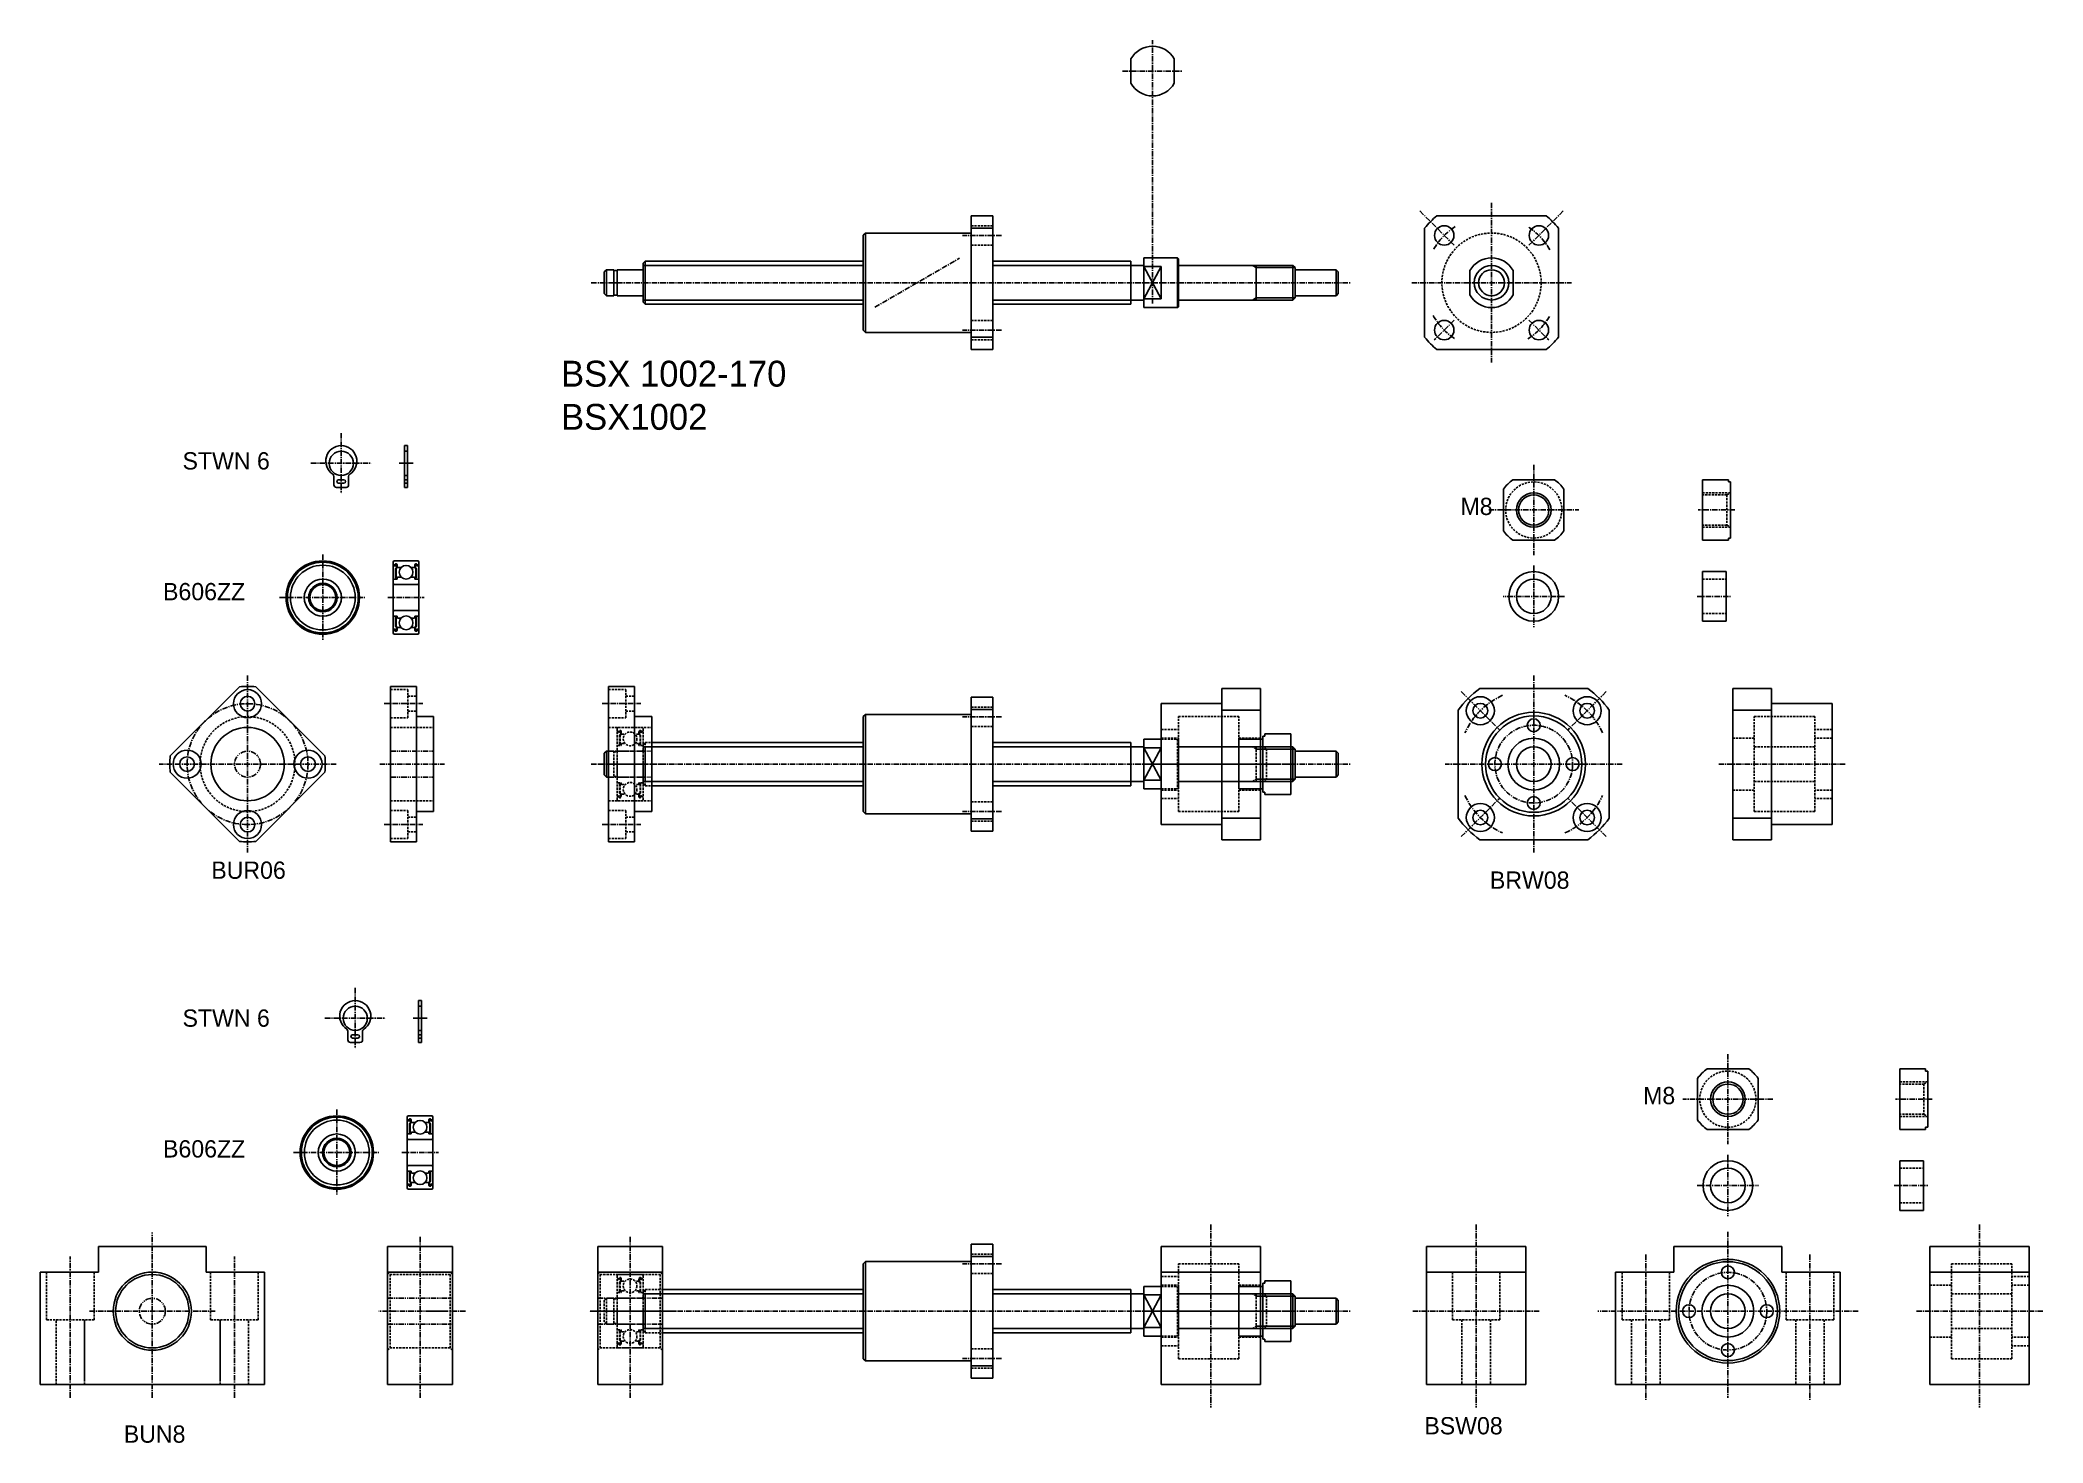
# Model space of a CAD drawing. Extents: x -111 to 353, y -223 to 102.
import ezdxf

# ---------------------------------------------------------------- set-up
doc = ezdxf.new("R2010")
doc.units = 0
for name, pattern in [('CENTER', [2, 1.25, -0.25, 0.25, -0.25]), ('DASHED', [0.75, 0.5, -0.25]), ('PHANTOM', [2.5, 1.25, -0.25, 0.25, -0.25, 0.25, -0.25])]:
    doc.linetypes.add(name, pattern=pattern)
doc.layers.get('0').update_dxf_attribs({"linetype": 'CONTINUOUS'})
doc.layers.get('DEFPOINTS').update_dxf_attribs({"linetype": 'CONTINUOUS'})
doc.layers.add('CENTER', color=1, linetype='CENTER')

# ---------------------------------------------------------------- blocks, each defined once
blk = doc.blocks.new('BUN8-V')
at = {"color": 7, "linetype": 'CONTINUOUS'}
for p, q in [((0, -17), (0, 15)), ((15, 15), (0, 15)), ((15, -17), (15, 15)), ((15, 9), (0, 9)), ((15, -17), (0, -17))]:
    blk.add_line(p, q, dxfattribs=at)
at = {"color": 3, "linetype": 'DASHED'}
for p, q in [((0, 9.05), (0.55, 8.5)), ((0.55, 8.5), (0.55, 0)), ((0.55, 8.5), (14.45, 8.5)), ((15, 9.05), (14.45, 8.5)), ((14.45, 8.5), (14.45, -0.05)), ((0.55, -8.5), (0.55, 0)), ((14.45, -8.55), (14.45, -0.05)), ((0, -9.05), (0.55, -8.5)), ((14.45, -8.5), (0.55, -8.5)), ((15, -9.1), (14.45, -8.55))]:
    blk.add_line(p, q, dxfattribs=at)
at = {"color": 3, "linetype": 'PHANTOM'}
for p, q in [((0, 3), (15, 3)), ((0, -3), (15, -3))]:
    blk.add_line(p, q, dxfattribs=at)
at = {"layer": 'CENTER', "color": 1, "linetype": 'CENTER'}
for p, q in [((7.5, 17.18), (7.5, -20.04)), ((18.04, 0), (-2, 0)), ((10, 0), (14, 0))]:
    blk.add_line(p, q, dxfattribs=at)
blk = doc.blocks.new('BUN8-H')
at = {"color": 7, "linetype": 'CONTINUOUS'}
for p, q in [((12.5, 0), (-12.5, 0)), ((-12.5, -6), (-12.5, 0)), ((12.5, -6), (12.5, 0)), ((-26, -32), (-26, -6)), ((-26, -32), (-26, -6)), ((-12.5, -6), (-26, -6)), ((26, -6), (12.5, -6)), ((26, -32), (26, -6)), ((26, -32), (-26, -32))]:
    blk.add_line(p, q, dxfattribs=at)
at = {"color": 3, "linetype": 'DASHED'}
for p, q in [((-24.5, -17), (-24.5, -6)), ((-13.5, -17), (-13.5, -6)), ((13.5, -17), (13.5, -6)), ((24.5, -17), (24.5, -6)), ((-13.5, -17), (-24.5, -17)), ((-22.3, -32), (-22.3, -17)), ((-15.7, -32), (-15.7, -17)), ((-15.7, -31.01), (-15.7, -17)), ((-15.7, -31.01), (-15.7, -17)), ((9.05, -15.2), (9, -15.2)), ((24.5, -17), (13.5, -17)), ((15.7, -32), (15.7, -17)), ((15.7, -31.01), (15.7, -17)), ((15.7, -31.01), (15.7, -17)), ((22.3, -32), (22.3, -17))]:
    blk.add_line(p, q, dxfattribs=at)
at = {"color": 7, "linetype": 'CONTINUOUS'}
for radius in [9.05, 8.5]:
    blk.add_circle((0, -15), radius, dxfattribs=at)
at = {"color": 3, "linetype": 'PHANTOM'}
blk.add_circle((0, -15), 3, dxfattribs=at)
at = {"layer": 'CENTER', "color": 1, "linetype": 'CENTER'}
for p, q in [((0, -35.04), (0, 3.24)), ((-19, -35.04), (-19, -2.33)), ((19, -35.04), (19, -2.33)), ((-14.55, -15), (14.55, -15))]:
    blk.add_line(p, q, dxfattribs=at)
blk = doc.blocks.new('BUR06-V')
at = {"color": 7, "linetype": 'CONTINUOUS'}
for p, q in [((0, -18), (0, 18)), ((0, 18), (6, 18)), ((6, 18), (6, -18)), ((10, 11), (6, 11)), ((10, -11), (10, 11)), ((10, -11), (6, -11)), ((0, -18), (6, -18))]:
    blk.add_line(p, q, dxfattribs=at)
at = {"color": 3, "linetype": 'DASHED'}
for p, q in [((0, 17.25), (4, 17.25)), ((4, 17.25), (4, 10.75)), ((4, 15.7), (6, 15.7)), ((0, 10.75), (4, 10.75)), ((4, 12.3), (6, 12.3)), ((0, 8.5), (10, 8.5)), ((0, -8.5), (10, -8.5)), ((0, -10.75), (4, -10.75)), ((4, -17.25), (4, -10.75)), ((4, -12.3), (6, -12.3)), ((0, -17.25), (4, -17.25)), ((4, -15.7), (6, -15.7))]:
    blk.add_line(p, q, dxfattribs=at)
at = {"color": 3, "linetype": 'PHANTOM'}
for p, q in [((0, 3), (10, 3)), ((0, -3), (10, -3))]:
    blk.add_line(p, q, dxfattribs=at)
at = {"layer": 'CENTER', "color": 1, "linetype": 'CENTER'}
for p, q in [((-1.5, 14), (7.5, 14)), ((-2.5, 0), (12.5, 0)), ((-1.5, -14), (7.5, -14))]:
    blk.add_line(p, q, dxfattribs=at)
blk = doc.blocks.new('BUR06-H')
at = {"color": 7, "linetype": 'CONTINUOUS'}
for p, q in [((-1.9, 17.9), (-17.9, 1.9)), ((1.9, 17.9), (17.9, 1.9)), ((-1.9, -17.9), (-17.9, -1.9)), ((17.9, -1.9), (1.9, -17.9))]:
    blk.add_line(p, q, dxfattribs=at)
for centre, radius in [((0, 14), 3.25), ((0, 14), 1.7), ((0, 0), 8.5), ((-14, 0), 3.25), ((-14, 0), 1.7), ((14, 0), 3.25), ((14, 0), 1.7), ((0, -14), 3.25), ((0, -14), 1.7)]:
    blk.add_circle(centre, radius, dxfattribs=at)
at = {"color": 3, "linetype": 'DASHED'}
blk.add_circle((0, 0), 11, dxfattribs=at)
at = {"color": 3, "linetype": 'PHANTOM'}
blk.add_circle((0, 0), 3, dxfattribs=at)
at = {"color": 7, "linetype": 'CONTINUOUS'}
for start, end in [(83.9424, 96.0576), (173.9424, 186.0576), (353.9424, 6.0576), (263.9424, 276.0576)]:
    blk.add_arc((0, 0), 18, start, end, dxfattribs=at)
at = {"layer": 'CENTER', "color": 1, "linetype": 'CENTER'}
for p, q in [((0, 20.5), (0, -20.5)), ((20.5, 0), (-20.5, 0))]:
    blk.add_line(p, q, dxfattribs=at)
blk.add_circle((0, 0), 14, dxfattribs=at)
blk = doc.blocks.new('BSW08-H')
at = {"color": 7, "linetype": 'CONTINUOUS'}
for p, q in [((12.5, 0), (-12.5, 0)), ((12.5, 0), (12.5, -6)), ((-12.5, 0), (-12.5, -6)), ((-12.5, -6), (-26, -6)), ((-26, -6), (-26, -32)), ((26, -6), (12.5, -6)), ((26, -32), (26, -6)), ((-26, -32), (26, -32))]:
    blk.add_line(p, q, dxfattribs=at)
at = {"color": 3, "linetype": 'DASHED'}
for p, q in [((-24.5, -6), (-24.5, -17)), ((-13.5, -6), (-13.5, -17)), ((13.5, -6), (13.5, -17)), ((24.5, -6), (24.5, -17)), ((-13.5, -17), (-24.5, -17)), ((-22.3, -17), (-22.3, -32)), ((-15.7, -17), (-15.7, -32)), ((24.5, -17), (13.5, -17)), ((15.7, -17), (15.7, -32)), ((22.3, -17), (22.3, -32))]:
    blk.add_line(p, q, dxfattribs=at)
blk.add_circle((0, -15), 12)
at = {"color": 3}
blk.add_circle((0, -15), 11.45, dxfattribs=at)
at = {"color": 7, "linetype": 'CONTINUOUS'}
for centre, radius in [((0, -6), 1.5), ((0, -15), 6), ((-9, -15), 1.5), ((0, -15), 4), ((9, -15), 1.5), ((0, -24), 1.5)]:
    blk.add_circle(centre, radius, dxfattribs=at)
at = {"layer": 'CENTER', "color": 1, "linetype": 'CENTER'}
for p, q in [((0, 3.37), (0, -35.09)), ((-19, -1.86), (-19, -35.51)), ((19, -1.86), (19, -35.51)), ((30.15, -15), (-30.15, -15))]:
    blk.add_line(p, q, dxfattribs=at)
at = {"layer": 'CENTER'}
blk.add_circle((0, -15), 9, dxfattribs=at)
blk = doc.blocks.new('BRW8-V2')
at = {"color": 7, "linetype": 'CONTINUOUS'}
for p, q in [((11.5, 0), (-11.5, 0)), ((-11.5, -32), (-11.5, 0)), ((11.5, -32), (11.5, 0)), ((11.5, -6), (-11.5, -6)), ((11.5, -32), (-11.5, -32))]:
    blk.add_line(p, q, dxfattribs=at)
at = {"color": 3, "linetype": 'DASHED'}
for p, q in [((-5.5, -6), (-5.5, -17)), ((5.5, -6), (5.5, -17)), ((-5.5, -17), (5.5, -17)), ((-3.3, -17), (-3.3, -32)), ((3.3, -17), (3.3, -32))]:
    blk.add_line(p, q, dxfattribs=at)
at = {"layer": 'CENTER', "color": 1, "linetype": 'CENTER'}
for p, q in [((0, 5.05), (0, -37.3)), ((-14.68, -15), (14.61, -15))]:
    blk.add_line(p, q, dxfattribs=at)
blk = doc.blocks.new('BSW08-V')
at = {"color": 7, "linetype": 'CONTINUOUS'}
for p, q in [((0, -17), (0, 15)), ((0, 15), (23, 15)), ((23, -17), (23, 15)), ((0, 9), (23, 9)), ((0, -17), (23, -17))]:
    blk.add_line(p, q, dxfattribs=at)
at = {"color": 3, "linetype": 'DASHED'}
for p, q in [((5, -11), (5, 11)), ((19, 11), (5, 11)), ((19, -11), (19, 11)), ((5, 6), (0, 6)), ((23, 8), (19, 8)), ((23, 6), (19, 6)), ((19, 4), (5, 4)), ((19, -4), (5, -4)), ((5, -6), (0, -6)), ((23, -6), (19, -6)), ((23, -8), (19, -8)), ((19, -11), (5, -11))]:
    blk.add_line(p, q, dxfattribs=at)
at = {"layer": 'CENTER', "color": 1, "linetype": 'CENTER'}
for p, q in [((11.5, 20.05), (11.5, -22.3)), ((26.18, 0), (-3.11, 0))]:
    blk.add_line(p, q, dxfattribs=at)
blk = doc.blocks.new('M8SPECER-V')
at = {"color": 7, "linetype": 'CONTINUOUS'}
for p, q in [((0, 5.75), (0, -5.75)), ((5.5, 5.75), (0, 5.75)), ((5.5, -5.75), (5.5, 5.75)), ((5.5, -5.75), (0, -5.75))]:
    blk.add_line(p, q, dxfattribs=at)
at = {"color": 3, "linetype": 'DASHED'}
for p, q in [((0, 4), (5.5, 4)), ((0, -4), (5.5, -4))]:
    blk.add_line(p, q, dxfattribs=at)
at = {"layer": 'CENTER', "color": 1, "linetype": 'CENTER'}
blk.add_line((-1.25, 0), (6.75, 0), dxfattribs=at)
blk = doc.blocks.new('BRW8-V')
at = {"color": 7, "linetype": 'CONTINUOUS'}
for p, q in [((9, 17.5), (0, 17.5)), ((0, -17.5), (0, 17.5)), ((9, -17.5), (9, 17.5)), ((9, 14), (23, 14)), ((23, 0), (23, 14)), ((9, 12.49), (0, 12.49)), ((23, 0), (23, -14)), ((9, -12.49), (0, -12.49)), ((9, -17.5), (0, -17.5)), ((9, -14), (23, -14))]:
    blk.add_line(p, q, dxfattribs=at)
at = {"color": 3, "linetype": 'DASHED'}
for p, q in [((19, 11), (5, 11)), ((5, -11), (5, 11)), ((19, -11), (19, 11)), ((5, 6), (0, 6)), ((23, 8), (19, 8)), ((23, 6), (19, 6)), ((19, 4), (5, 4)), ((19, -4), (5, -4)), ((5, -6), (0, -6)), ((23, -6), (19, -6)), ((23, -8), (19, -8)), ((19, -11), (5, -11))]:
    blk.add_line(p, q, dxfattribs=at)
at = {"layer": 'CENTER', "color": 1, "linetype": 'CENTER'}
blk.add_line((26, 0), (-3.31, 0), dxfattribs=at)
blk = doc.blocks.new('BRW8-H')
at = {"color": 7, "linetype": 'CONTINUOUS'}
for p, q in [((-12.49, 17.5), (12.49, 17.5)), ((-17.5, 12.49), (-17.5, -12.49)), ((17.5, 12.49), (17.5, -12.49)), ((12.49, -17.5), (-12.49, -17.5))]:
    blk.add_line(p, q, dxfattribs=at)
for centre, radius in [((-12.37, 12.37), 3.25), ((-12.37, 12.37), 1.7), ((12.37, 12.37), 3.25), ((12.37, 12.37), 1.7), ((0, 0), 6), ((0, 0), 4), ((-12.37, -12.37), 3.25), ((12.37, -12.37), 3.25), ((-12.37, -12.37), 1.7), ((12.37, -12.37), 1.7)]:
    blk.add_circle(centre, radius, dxfattribs=at)
for centre, radius in [((0, 0), 12), ((0, 9), 1.5), ((-9, 0), 1.5), ((9, 0), 1.5), ((0, -9), 1.5)]:
    blk.add_circle(centre, radius)
for start, end in [(125.516, 144.484), (35.516, 54.484), (215.516, 234.484), (305.516, 324.484)]:
    blk.add_arc((0, 0), 21.5, start, end, dxfattribs=at)
at = {"layer": 'CENTER', "color": 1, "linetype": 'CENTER'}
for p, q in [((0, 20.5), (0, -20.5)), ((-16.79, 16.79), (-7.95, 7.95)), ((16.79, 16.79), (7.95, 7.95)), ((20.5, 0), (-20.5, 0)), ((-16.79, -16.79), (-7.95, -7.95)), ((16.79, -16.79), (7.95, -7.95))]:
    blk.add_line(p, q, dxfattribs=at)
at = {"layer": 'CENTER'}
blk.add_circle((0, 0), 9, dxfattribs=at)
at = {"layer": 'CENTER', "color": 1, "linetype": 'CENTER'}
for start, end in [(114.4269, 155.5731), (24.4269, 65.5731), (204.4269, 245.5731), (294.4269, 335.5731)]:
    blk.add_arc((0, 0), 17.5, start, end, dxfattribs=at)
at = {"layer": 'DEFPOINTS', "color": 3}
blk.add_circle((0, 0), 11.15, dxfattribs=at)
blk = doc.blocks.new('M8NAT-H')
at = {"color": 7, "linetype": 'CONTINUOUS'}
for p, q in [((-7, -4.82), (-7, 4.82)), ((-4.82, 7), (4.82, 7)), ((7, 4.82), (7, -4.82)), ((4.82, -7), (-4.82, -7))]:
    blk.add_line(p, q, dxfattribs=at)
at = {"color": 3, "linetype": 'DASHED'}
blk.add_circle((0, 0), 6.5, dxfattribs=at)
at = {"color": 3, "linetype": 'CONTINUOUS'}
blk.add_circle((0, 0), 4, dxfattribs=at)
at = {"color": 7, "linetype": 'CONTINUOUS'}
blk.add_circle((0, 0), 3.5, dxfattribs=at)
for start, end in [(124.5603, 145.4397), (34.5603, 55.4397), (214.5603, 235.4397), (304.5603, 325.4397)]:
    blk.add_arc((0, 0), 8.5, start, end, dxfattribs=at)
at = {"layer": 'CENTER', "color": 1, "linetype": 'CENTER'}
for p, q in [((0, 10.43), (0, -10.43)), ((-10.43, 0), (10.43, 0))]:
    blk.add_line(p, q, dxfattribs=at)
blk = doc.blocks.new('M8NAT-V')
at = {"color": 7, "linetype": 'CONTINUOUS'}
for p, q in [((6, 7), (0, 7)), ((0, 7), (0, -7)), ((6, 7), (6, 6.5)), ((6.5, 6.5), (6, 6.5)), ((6.5, 6.5), (6.5, -6.5)), ((0, -7), (6, -7)), ((6, -6.5), (6, -7)), ((6, -6.5), (6.5, -6.5))]:
    blk.add_line(p, q, dxfattribs=at)
at = {"color": 3, "linetype": 'DASHED'}
for p, q in [((6.5, 4), (0, 4)), ((5.63, 3.5), (0, 3.5)), ((5.63, 3.5), (6.5, 4)), ((5.63, 3.5), (5.63, -3.5)), ((5.63, -3.5), (0, -3.5)), ((6.5, -4), (0, -4)), ((5.63, -3.5), (6.5, -4))]:
    blk.add_line(p, q, dxfattribs=at)
at = {"layer": 'CENTER', "color": 1, "linetype": 'CENTER'}
blk.add_line((7.5, 0), (-1, 0), dxfattribs=at)
blk = doc.blocks.new('BSX1002')
at = {"color": 7, "linetype": 'CONTINUOUS'}
for p, q in [((-5, 15.5), (-5, -15.5)), ((-5, 15.5), (0, 15.5)), ((0, 15.5), (0, -15.5)), ((-30, 11), (-29.5, 11.5)), ((-30, 11), (-30, -11)), ((-29.5, 11.5), (-5, 11.5)), ((-29.5, 11.5), (-29.5, -11.5)), ((0, 12.64), (-5, 12.64)), ((-81, 4.5), (-80.5, 5)), ((-80.5, 5), (-30, 5)), ((-80.5, 5), (-80.5, -4)), ((0, 5), (32, 5)), ((32, 5), (32, -5)), ((35, 5.75), (42.8, 5.75)), ((35, 5.75), (35, -5.75)), ((42.8, 5.75), (42.8, -5.75)), ((42.8, 5.75), (43, 5.55)), ((43, 5.55), (43, -5.55)), ((-90, 2.5), (-89.5, 3)), ((-90, 2.5), (-90, -2.5)), ((-89.5, 3), (-87.8, 3)), ((-89.5, 3), (-89.5, -3)), ((-87.8, 3), (-87.8, -3)), ((-87.8, 2.85), (-87, 2.85)), ((-87, 3), (-81.2, 3)), ((-87, 3), (-87, -3)), ((-81, 4.5), (-81, -4.5)), ((-80.5, -5), (-80.5, 4)), ((32, 4), (35, 4)), ((35, 3.75), (39, 3.75)), ((39, 3.75), (39, -3.75)), ((43.2, 4), (69.5, 4)), ((61, 4), (61, -4)), ((69.5, 4), (70, 3.5)), ((69.5, 4), (69.5, -4)), ((70, 3.5), (70, -3.5)), ((70, 3), (79.5, 3)), ((79.5, 3), (79.5, -3)), ((79.5, 3), (80, 2.5)), ((80, 2.5), (80, -2.5)), ((-89.5, -3), (-90, -2.5)), ((-89.5, -3), (-87.8, -3)), ((-87.8, -2.85), (-87, -2.85)), ((-87, -3), (-81.2, -3)), ((-81, -4.5), (-80.5, -5)), ((32, -4), (35, -4)), ((35, -3.75), (39, -3.75)), ((43.2, -4), (69.5, -4)), ((69.5, -4), (70, -3.5)), ((70, -3), (79.5, -3)), ((79.5, -3), (80, -2.5)), ((-80.5, -5), (-30, -5)), ((0, -5), (32, -5)), ((35, -5.75), (42.8, -5.75)), ((42.8, -5.75), (43, -5.55)), ((-29.5, -11.5), (-30, -11)), ((-29.5, -11.5), (-5, -11.5)), ((0, -12.64), (-5, -12.64)), ((-5, -15.5), (0, -15.5))]:
    blk.add_line(p, q, dxfattribs=at)
at = {"color": 3, "linetype": 'DASHED'}
for p, q in [((0, 13.21), (-5, 13.21)), ((0, 8.71), (-5, 8.71)), ((0, -8.71), (-5, -8.71)), ((0, -13.21), (-5, -13.21))]:
    blk.add_line(p, q, dxfattribs=at)
at = {"color": 3, "linetype": 'CONTINUOUS'}
for p, q in [((-81, 4), (-30, 4)), ((0, 4), (32, 4)), ((35, 3.75), (39, -3.75)), ((35, -3.75), (39, 3.75)), ((61, 3.5), (60.13, 4)), ((61, 3.5), (70, 3.5)), ((-81, -4), (-30, -4)), ((0, -4), (32, -4)), ((60.13, -4), (61, -3.5)), ((61, -3.5), (70, -3.5))]:
    blk.add_line(p, q, dxfattribs=at)
at = {"color": 7, "linetype": 'CONTINUOUS'}
for centre, start, end in [((-81.2, 3.2), 270, 0), ((43.2, 4.2), 180, 270), ((-81.2, -3.2), 0, 90), ((43.2, -4.2), 90, 180)]:
    blk.add_arc(centre, 0.2, start, end, dxfattribs=at)
at = {"layer": 'CENTER', "color": 1, "linetype": 'CENTER'}
for p, q in [((2, 10.96), (-7, 10.96)), ((-27.3, -5.66), (-7.7, 5.66)), ((-93, 0), (83, 0)), ((2, -10.96), (-7, -10.96))]:
    blk.add_line(p, q, dxfattribs=at)
blk = doc.blocks.new('SP8')
at = {"color": 7, "linetype": 'CONTINUOUS'}
for p, q in [((0, 5.75), (0, -5.75)), ((5.5, 5.75), (0, 5.75)), ((5.5, -5.75), (5.5, 5.75)), ((5.5, -5.75), (0, -5.75))]:
    blk.add_line(p, q, dxfattribs=at)
at = {"color": 3, "linetype": 'DASHED'}
for p, q in [((0, 4), (5.5, 4)), ((0, -4), (5.5, -4))]:
    blk.add_line(p, q, dxfattribs=at)
at = {"layer": 'CENTER', "color": 1, "linetype": 'CENTER'}
blk.add_line((-1.25, 0), (6.75, 0), dxfattribs=at)
blk = doc.blocks.new('B606ZZ')
at = {"color": 3, "linetype": 'DASHED'}
for p, q in [((0, 8.2), (0, 0)), ((0, 7.6), (0.1, 7.5)), ((0.1, 7.5), (0.31, 7.5)), ((0.3, 8.5), (5.7, 8.5)), ((0.31, 7.5), (0.42, 7.67)), ((0.36, 7.33), (0.47, 7.27)), ((0.42, 7.44), (0.53, 7.61)), ((0.53, 7.37), (0.42, 7.44)), ((0.47, 7.27), (0.53, 7.37)), ((0.82, 6.95), (0.56, 6.7)), ((0.56, 6.7), (0.56, 4.65)), ((0.94, 6.9), (0.69, 6.65)), ((0.69, 4.65), (0.69, 6.65)), ((0.88, 4.65), (0.69, 4.65)), ((0.82, 7.53), (0.82, 6.95)), ((0.88, 4.52), (0.88, 4.65)), ((0.94, 7.53), (0.94, 6.9)), ((0.94, 7.05), (1.04, 6.95)), ((0.94, 4.65), (1.04, 4.75)), ((0.94, 4.3), (0.94, 4.65)), ((1.04, 6.95), (1.86, 6.95)), ((1.04, 4.75), (1.86, 4.75)), ((4.96, 6.95), (4.14, 6.95)), ((4.96, 4.75), (4.14, 4.75)), ((5.06, 7.05), (4.96, 6.95)), ((5.06, 4.65), (4.96, 4.75)), ((5.06, 7.53), (5.06, 6.9)), ((5.06, 6.9), (5.31, 6.65)), ((5.06, 4.3), (5.06, 4.65)), ((5.12, 4.52), (5.12, 4.65)), ((5.12, 4.65), (5.31, 4.65)), ((5.18, 7.53), (5.18, 6.95)), ((5.18, 6.95), (5.44, 6.7)), ((5.31, 4.65), (5.31, 6.65)), ((5.44, 6.7), (5.44, 4.65)), ((5.58, 7.44), (5.47, 7.61)), ((5.47, 7.37), (5.58, 7.44)), ((5.53, 7.27), (5.47, 7.37)), ((5.64, 7.33), (5.53, 7.27)), ((5.69, 7.5), (5.58, 7.67)), ((5.9, 7.5), (5.69, 7.5)), ((6, 7.6), (5.9, 7.5)), ((6, 8.2), (6, 0)), ((0, 4.2), (0.1, 4.3)), ((0, -8.2), (0, 0)), ((0.1, 4.3), (0.94, 4.3)), ((5.7, 3), (0.3, 3)), ((0.69, 4.52), (0.88, 4.52)), ((3, 3), (3, 3)), ((4.35, 3), (4.35, 3)), ((5.9, 4.3), (5.06, 4.3)), ((5.31, 4.52), (5.12, 4.52)), ((6, 4.2), (5.9, 4.3)), ((6, -8.2), (6, 0)), ((0, -4.2), (0.1, -4.3)), ((0.1, -4.3), (0.94, -4.3)), ((5.7, -3), (0.3, -3)), ((0.69, -4.52), (0.88, -4.52)), ((0.88, -4.52), (0.88, -4.65)), ((0.94, -4.3), (0.94, -4.65)), ((5.06, -4.3), (5.06, -4.65)), ((5.9, -4.3), (5.06, -4.3)), ((5.12, -4.52), (5.12, -4.65)), ((5.31, -4.52), (5.12, -4.52)), ((6, -4.2), (5.9, -4.3)), ((0, -7.6), (0.1, -7.5)), ((0.1, -7.5), (0.31, -7.5)), ((0.3, -8.5), (5.7, -8.5)), ((0.31, -7.5), (0.42, -7.67)), ((0.36, -7.33), (0.47, -7.27)), ((0.53, -7.37), (0.42, -7.44)), ((0.42, -7.44), (0.53, -7.61)), ((0.47, -7.27), (0.53, -7.37)), ((0.56, -6.7), (0.56, -4.65)), ((0.82, -6.95), (0.56, -6.7)), ((0.88, -4.65), (0.69, -4.65)), ((0.69, -4.65), (0.69, -6.65)), ((0.94, -6.9), (0.69, -6.65)), ((0.82, -7.53), (0.82, -6.95)), ((0.94, -4.65), (1.04, -4.75)), ((0.94, -7.53), (0.94, -6.9)), ((0.94, -7.05), (1.04, -6.95)), ((1.04, -4.75), (1.86, -4.75)), ((1.04, -6.95), (1.86, -6.95)), ((4.96, -4.75), (4.14, -4.75)), ((4.96, -6.95), (4.14, -6.95)), ((5.06, -4.65), (4.96, -4.75)), ((5.06, -7.05), (4.96, -6.95)), ((5.06, -6.9), (5.31, -6.65)), ((5.06, -7.53), (5.06, -6.9)), ((5.12, -4.65), (5.31, -4.65)), ((5.18, -6.95), (5.44, -6.7)), ((5.18, -7.53), (5.18, -6.95)), ((5.31, -4.65), (5.31, -6.65)), ((5.44, -6.7), (5.44, -4.65)), ((5.53, -7.27), (5.47, -7.37)), ((5.47, -7.37), (5.58, -7.44)), ((5.58, -7.44), (5.47, -7.61)), ((5.64, -7.33), (5.53, -7.27)), ((5.69, -7.5), (5.58, -7.67)), ((5.9, -7.5), (5.69, -7.5)), ((6, -7.6), (5.9, -7.5))]:
    blk.add_line(p, q, dxfattribs=at)
for centre in [(3, 5.85), (3, -5.85)]:
    blk.add_circle(centre, 1.59, dxfattribs=at)
for centre, radius, start, end in [((0.3, 8.2), 0.3, 90, 180), ((0.42, 7.44), 0.126, 149.9926, 240.0026), ((0.66, 7.53), 0.282, 0, 150.0017), ((0.66, 7.53), 0.156, 0, 150.0019), ((0.69, 4.65), 0.126, 180, 270), ((5.34, 7.53), 0.282, 29.9983, 180), ((5.34, 7.53), 0.156, 29.9981, 180), ((5.31, 4.65), 0.126, 270, 359.9999), ((5.58, 7.44), 0.126, 299.9974, 30.0074), ((5.7, 8.2), 0.3, 0, 90), ((0.3, 3.3), 0.3, 180, 270), ((5.7, 3.3), 0.3, 270, 0), ((0.3, -3.3), 0.3, 90, 180), ((0.69, -4.65), 0.126, 90, 179.9999), ((5.31, -4.65), 0.126, 0, 90), ((5.7, -3.3), 0.3, 0, 90), ((0.3, -8.2), 0.3, 180, 270), ((0.42, -7.44), 0.126, 119.9974, 210.0074), ((0.66, -7.53), 0.282, 209.9983, 0), ((0.66, -7.53), 0.156, 209.9981, 0), ((5.34, -7.53), 0.282, 180, 330.0017), ((5.34, -7.53), 0.156, 180, 330.0019), ((5.58, -7.44), 0.126, 329.9926, 60.0026), ((5.7, -8.2), 0.3, 270, 0)]:
    blk.add_arc(centre, radius, start, end, dxfattribs=at)
at = {"layer": 'CENTER', "color": 1, "linetype": 'CENTER'}
blk.add_line((-1.24, 0), (7.24, 0), dxfattribs=at)
blk = doc.blocks.new('BSX1002-3')
at = {"color": 7, "linetype": 'CONTINUOUS'}
for p, q in [((-5, 15.5), (-5, -15.5)), ((-5, 15.5), (0, 15.5)), ((0, 15.5), (0, -15.5)), ((-30, 11), (-29.5, 11.5)), ((-30, 11), (-30, -11)), ((-29.5, 11.5), (-5, 11.5)), ((-29.5, 11.5), (-29.5, -11.5)), ((0, 12.64), (-5, 12.64)), ((-79, 5), (-30, 5)), ((0, 5), (32, 5)), ((32, 5), (32, -5)), ((35, 5.75), (39, 5.75)), ((35, 5.75), (35, -5.75)), ((-90, 2.5), (-89.5, 3)), ((-90, 2.5), (-90, -2.5)), ((-89.5, 3), (-89.5, -3)), ((-89, 3), (-89.5, 3)), ((32, 4), (35, 4)), ((35, 3.75), (39, 3.75)), ((39, 3.75), (39, -3.75)), ((69, 4), (69.5, 4)), ((69.5, 4), (69.5, -4)), ((69.5, 4), (70, 3.5)), ((70, 3.5), (70, -3.5)), ((70, 3), (79.5, 3)), ((79.5, 3), (79.5, -3)), ((79.5, 3), (80, 2.5)), ((80, 2.5), (80, -2.5)), ((-89.5, -3), (-90, -2.5)), ((-89, -3), (-89.5, -3)), ((32, -4), (35, -4)), ((35, -3.75), (39, -3.75)), ((69, -4), (69.5, -4)), ((69.5, -4), (70, -3.5)), ((70, -3), (79.5, -3)), ((79.5, -3), (80, -2.5)), ((-79, -5), (-30, -5)), ((0, -5), (32, -5)), ((35, -5.75), (39, -5.75)), ((-29.5, -11.5), (-30, -11)), ((-29.5, -11.5), (-5, -11.5)), ((0, -12.64), (-5, -12.64)), ((-5, -15.5), (0, -15.5))]:
    blk.add_line(p, q, dxfattribs=at)
at = {"color": 3, "linetype": 'DASHED'}
for p, q in [((0, 13.21), (-5, 13.21)), ((-81, 4.5), (-80.5, 5)), ((-80.5, 5), (-79, 5)), ((-80.5, 5), (-80.5, -4)), ((0, 8.71), (-5, 8.71)), ((39, 5.75), (42.8, 5.75)), ((42.8, 5.75), (42.8, -5.75)), ((42.8, 5.75), (43, 5.55)), ((43, 5.55), (43, -5.55)), ((-89, 3), (-87.8, 3)), ((-87.8, 3), (-87.8, -3)), ((-87.8, 2.85), (-87, 2.85)), ((-87, 3), (-87, -3)), ((-87, 3), (-81.2, 3)), ((-81, 4.5), (-81, -4.5)), ((-80.5, -5), (-80.5, 4)), ((43.2, 4), (69, 4)), ((61, 3.5), (60.13, 4)), ((61, 4), (61, -4)), ((-89, -3), (-87.8, -3)), ((-87.8, -2.85), (-87, -2.85)), ((-87, -3), (-81.2, -3)), ((-81, -4.5), (-80.5, -5)), ((43.2, -4), (69, -4)), ((60.13, -4), (61, -3.5)), ((-80.5, -5), (-79, -5)), ((0, -8.71), (-5, -8.71)), ((39, -5.75), (42.8, -5.75)), ((42.8, -5.75), (43, -5.55)), ((0, -13.21), (-5, -13.21))]:
    blk.add_line(p, q, dxfattribs=at)
at = {"color": 3, "linetype": 'CONTINUOUS'}
for p, q in [((-81, 4), (-30, 4)), ((0, 4), (32, 4)), ((35, 3.75), (39, -3.75)), ((35, -3.75), (39, 3.75)), ((61, 3.5), (70, 3.5)), ((-81, -4), (-30, -4)), ((0, -4), (32, -4)), ((61, -3.5), (70, -3.5))]:
    blk.add_line(p, q, dxfattribs=at)
at = {"color": 3, "linetype": 'DASHED'}
for centre, start, end in [((-81.2, 3.2), 270, 0), ((43.2, 4.2), 180, 270), ((-81.2, -3.2), 0, 90), ((43.2, -4.2), 90, 180)]:
    blk.add_arc(centre, 0.2, start, end, dxfattribs=at)
at = {"layer": 'CENTER', "color": 1, "linetype": 'CENTER'}
for p, q in [((2, 10.96), (-7, 10.96)), ((-93, 0), (83, 0)), ((2, -10.96), (-7, -10.96))]:
    blk.add_line(p, q, dxfattribs=at)
blk = doc.blocks.new('BSX1002-2')
at = {"color": 7, "linetype": 'CONTINUOUS'}
for p, q in [((-5, 15.5), (-5, -15.5)), ((-5, 15.5), (0, 15.5)), ((0, 15.5), (0, -15.5)), ((-30, 11), (-29.5, 11.5)), ((-30, 11), (-30, -11)), ((-29.5, 11.5), (-5, 11.5)), ((-29.5, 11.5), (-29.5, -11.5)), ((0, 12.64), (-5, 12.64)), ((-76.5, 5), (-30, 5)), ((0, 5), (32, 5)), ((32, 5), (32, -5)), ((35, 5.75), (35, -5.75)), ((35, 5.75), (39, 5.75)), ((32, 4), (35, 4)), ((35, 3.75), (39, 3.75)), ((39, 3.75), (39, -3.75)), ((69, 4), (69.5, 4)), ((69.5, 4), (69.5, -4)), ((69.5, 4), (70, 3.5)), ((70, 3.5), (70, -3.5)), ((70, 3), (79.5, 3)), ((79.5, 3), (80, 2.5)), ((79.5, 3), (79.5, -3)), ((80, 2.5), (80, -2.5)), ((32, -4), (35, -4)), ((35, -3.75), (39, -3.75)), ((69, -4), (69.5, -4)), ((69.5, -4), (70, -3.5)), ((70, -3), (79.5, -3)), ((79.5, -3), (80, -2.5)), ((-76.5, -5), (-30, -5)), ((0, -5), (32, -5)), ((35, -5.75), (39, -5.75)), ((-29.5, -11.5), (-30, -11)), ((-29.5, -11.5), (-5, -11.5)), ((0, -12.64), (-5, -12.64)), ((-5, -15.5), (0, -15.5))]:
    blk.add_line(p, q, dxfattribs=at)
at = {"color": 3, "linetype": 'DASHED'}
for p, q in [((0, 13.21), (-5, 13.21)), ((-81, 4.5), (-80.5, 5)), ((-80.5, 5), (-76.5, 5)), ((-80.5, 5), (-80.5, -4)), ((0, 8.71), (-5, 8.71)), ((39, 5.75), (42.8, 5.75)), ((42.8, 5.75), (42.8, -5.75)), ((42.8, 5.75), (43, 5.55)), ((43, 5.55), (43, -5.55)), ((-90, 2.5), (-89.5, 3)), ((-90, 2.5), (-90, -2.5)), ((-89.5, 3), (-87.8, 3)), ((-89.5, 3), (-89.5, -3)), ((-87.8, 3), (-87.8, -3)), ((-87.8, 2.85), (-87, 2.85)), ((-87, 3), (-81.2, 3)), ((-87, 3), (-87, -3)), ((-81, 4.5), (-81, -4.5)), ((-80.5, -5), (-80.5, 4)), ((43.2, 4), (69, 4)), ((61, 3.5), (60.13, 4)), ((61, 4), (61, -4)), ((-89.5, -3), (-90, -2.5)), ((-89.5, -3), (-87.8, -3)), ((-87.8, -2.85), (-87, -2.85)), ((-87, -3), (-81.2, -3)), ((-81, -4.5), (-80.5, -5)), ((43.2, -4), (69, -4)), ((60.13, -4), (61, -3.5)), ((-80.5, -5), (-76.5, -5)), ((0, -8.71), (-5, -8.71)), ((39, -5.75), (42.8, -5.75)), ((42.8, -5.75), (43, -5.55)), ((0, -13.21), (-5, -13.21))]:
    blk.add_line(p, q, dxfattribs=at)
at = {"color": 3, "linetype": 'CONTINUOUS'}
for p, q in [((-81, 4), (-30, 4)), ((0, 4), (32, 4)), ((35, 3.75), (39, -3.75)), ((35, -3.75), (39, 3.75)), ((61, 3.5), (70, 3.5)), ((-81, -4), (-30, -4)), ((0, -4), (32, -4)), ((61, -3.5), (70, -3.5))]:
    blk.add_line(p, q, dxfattribs=at)
at = {"color": 3, "linetype": 'DASHED'}
for centre, start, end in [((-81.2, 3.2), 270, 0), ((43.2, 4.2), 180, 270), ((-81.2, -3.2), 0, 90), ((43.2, -4.2), 90, 180)]:
    blk.add_arc(centre, 0.2, start, end, dxfattribs=at)
at = {"layer": 'CENTER', "color": 1, "linetype": 'CENTER'}
for p, q in [((2, 10.96), (-7, 10.96)), ((-93, 0), (83, 0)), ((2, -10.96), (-7, -10.96))]:
    blk.add_line(p, q, dxfattribs=at)

msp = doc.modelspace()

# ---------------------------------------------------------------- linework, layer by layer
at = {"color": 7, "linetype": 'CONTINUOUS'}
for p, q in [((142, 97.31), (142, 91.63)), ((152, 97.31), (152, 91.63)), ((212.86, 60.95), (238.14, 60.95)), ((210, 58.09), (210, 32.81)), ((241, 58.09), (241, 32.81)), ((220.5, 48.29), (220.5, 42.61)), ((230.5, 48.29), (230.5, 42.61)), ((212.86, 29.95), (238.14, 29.95)), ((-26.24, 7.73), (-26.24, -1.97)), ((-26.24, 7.73), (-25.54, 7.73)), ((-25.54, 7.73), (-25.54, -1.97)), ((-42.59, 0.61), (-42.59, -1.37)), ((-40.89, 0.83), (-40.89, -0.17)), ((-39.19, 0.61), (-39.19, -1.37)), ((-41.99, -1.97), (-39.79, -1.97)), ((-41.49, -0.17), (-40.29, -0.17)), ((-41.49, -0.97), (-40.29, -0.97)), ((-40.89, -0.97), (-40.89, -1.97)), ((-26.24, -1.97), (-25.54, -1.97)), ((-23, -120.79), (-22.3, -120.79)), ((-23, -120.79), (-23, -130.49)), ((-22.3, -120.79), (-22.3, -130.49)), ((-39.35, -127.91), (-39.35, -129.89)), ((-38.25, -128.69), (-37.05, -128.69)), ((-38.25, -129.49), (-37.05, -129.49)), ((-37.65, -127.69), (-37.65, -128.69)), ((-37.65, -129.49), (-37.65, -130.49)), ((-35.95, -127.91), (-35.95, -129.89)), ((-38.75, -130.49), (-36.55, -130.49)), ((-23, -130.49), (-22.3, -130.49)), ((273.23, -138.8), (273.23, -148.45)), ((285.05, -136.62), (275.41, -136.62)), ((287.23, -148.45), (287.23, -138.8)), ((320.01, -136.62), (320.01, -150.62)), ((326.01, -136.62), (320.01, -136.62)), ((326.01, -136.62), (326.01, -137.12)), ((326.51, -137.12), (326.01, -137.12)), ((326.51, -137.12), (326.51, -150.12)), ((275.41, -150.62), (285.05, -150.62)), ((320.01, -150.62), (326.01, -150.62)), ((326.01, -150.12), (326.51, -150.12)), ((326.01, -150.12), (326.01, -150.62))]:
    msp.add_line(p, q, dxfattribs=at)
at = {"color": 3, "linetype": 'DASHED'}
for p, q in [((-26.24, 6.43), (-25.54, 6.43)), ((-26.24, 0.83), (-25.54, 0.83)), ((-26.24, -0.17), (-25.54, -0.17)), ((-26.24, -0.97), (-25.54, -0.97)), ((-23, -122.09), (-22.3, -122.09)), ((-23, -127.69), (-22.3, -127.69)), ((-23, -128.69), (-22.3, -128.69)), ((-23, -129.49), (-22.3, -129.49)), ((326.51, -139.62), (320.01, -139.62)), ((325.64, -140.12), (320.01, -140.12)), ((325.64, -140.12), (326.51, -139.62)), ((325.64, -140.12), (325.64, -147.12)), ((325.64, -147.12), (320.01, -147.12)), ((326.51, -147.62), (320.01, -147.62)), ((325.64, -147.12), (326.51, -147.62))]:
    msp.add_line(p, q, dxfattribs=at)
for p, q in [((-28.89, -19.26), (-28.89, -27.46)), ((-28.89, -19.86), (-28.79, -19.96)), ((-28.89, -23.26), (-28.79, -23.16)), ((-28.79, -19.96), (-28.58, -19.96)), ((-28.79, -23.16), (-27.95, -23.16)), ((-28.59, -18.96), (-23.19, -18.96)), ((-28.58, -19.96), (-28.48, -19.79)), ((-28.53, -20.13), (-28.42, -20.2)), ((-28.47, -20.03), (-28.37, -19.85)), ((-28.36, -20.09), (-28.47, -20.03)), ((-28.42, -20.2), (-28.36, -20.09)), ((-28.08, -20.51), (-28.33, -20.76)), ((-28.33, -20.76), (-28.33, -22.82)), ((-27.95, -20.56), (-28.2, -20.82)), ((-28.2, -22.82), (-28.2, -20.82)), ((-28.01, -22.82), (-28.2, -22.82)), ((-28.2, -22.94), (-28.01, -22.94)), ((-28.08, -19.93), (-28.08, -20.51)), ((-28.01, -22.94), (-28.01, -22.82)), ((-27.95, -19.93), (-27.95, -20.56)), ((-27.95, -20.41), (-27.85, -20.51)), ((-27.95, -22.81), (-27.85, -22.71)), ((-27.95, -23.16), (-27.95, -22.81)), ((-27.85, -20.51), (-27.04, -20.51)), ((-27.85, -22.71), (-27.04, -22.71)), ((-23.93, -20.51), (-24.75, -20.51)), ((-23.93, -22.71), (-24.75, -22.71)), ((-23.83, -20.41), (-23.93, -20.51)), ((-23.83, -22.81), (-23.93, -22.71)), ((-23.83, -19.93), (-23.83, -20.56)), ((-23.83, -20.56), (-23.58, -20.82)), ((-23.83, -23.16), (-23.83, -22.81)), ((-22.99, -23.16), (-23.83, -23.16)), ((-23.77, -22.94), (-23.77, -22.82)), ((-23.77, -22.82), (-23.58, -22.82)), ((-23.58, -22.94), (-23.77, -22.94)), ((-23.71, -19.93), (-23.71, -20.51)), ((-23.71, -20.51), (-23.46, -20.76)), ((-23.58, -22.82), (-23.58, -20.82)), ((-23.46, -20.76), (-23.46, -22.82)), ((-23.32, -20.03), (-23.42, -19.85)), ((-23.42, -20.09), (-23.32, -20.03)), ((-23.36, -20.2), (-23.42, -20.09)), ((-23.25, -20.13), (-23.36, -20.2)), ((-23.21, -19.96), (-23.31, -19.79)), ((-22.99, -19.96), (-23.21, -19.96)), ((-22.89, -19.86), (-22.99, -19.96)), ((-22.89, -23.26), (-22.99, -23.16)), ((-22.89, -19.26), (-22.89, -27.46)), ((-28.89, -35.66), (-28.89, -27.46)), ((-23.19, -24.46), (-28.59, -24.46)), ((-25.89, -24.46), (-25.89, -24.46)), ((-24.54, -24.46), (-24.54, -24.46)), ((-22.89, -35.66), (-22.89, -27.46)), ((-28.89, -31.66), (-28.79, -31.76)), ((-28.79, -31.76), (-27.95, -31.76)), ((-23.19, -30.46), (-28.59, -30.46)), ((-28.33, -34.16), (-28.33, -32.11)), ((-28.2, -31.98), (-28.01, -31.98)), ((-28.01, -32.11), (-28.2, -32.11)), ((-28.2, -32.11), (-28.2, -34.11)), ((-28.01, -31.98), (-28.01, -32.11)), ((-27.95, -31.76), (-27.95, -32.11)), ((-27.95, -32.11), (-27.85, -32.21)), ((-27.85, -32.21), (-27.04, -32.21)), ((-23.93, -32.21), (-24.75, -32.21)), ((-23.83, -32.11), (-23.93, -32.21)), ((-23.83, -31.76), (-23.83, -32.11)), ((-22.99, -31.76), (-23.83, -31.76)), ((-23.77, -31.98), (-23.77, -32.11)), ((-23.58, -31.98), (-23.77, -31.98)), ((-23.77, -32.11), (-23.58, -32.11)), ((-23.58, -32.11), (-23.58, -34.11)), ((-23.46, -34.16), (-23.46, -32.11)), ((-22.89, -31.66), (-22.99, -31.76)), ((-28.89, -35.06), (-28.79, -34.96)), ((-28.79, -34.96), (-28.58, -34.96)), ((-28.59, -35.96), (-23.19, -35.96)), ((-28.58, -34.96), (-28.48, -35.14)), ((-28.53, -34.79), (-28.42, -34.73)), ((-28.36, -34.84), (-28.47, -34.9)), ((-28.47, -34.9), (-28.37, -35.07)), ((-28.42, -34.73), (-28.36, -34.84)), ((-28.08, -34.41), (-28.33, -34.16)), ((-27.95, -34.36), (-28.2, -34.11)), ((-28.08, -34.99), (-28.08, -34.41)), ((-27.95, -34.99), (-27.95, -34.36)), ((-27.95, -34.51), (-27.85, -34.41)), ((-27.85, -34.41), (-27.04, -34.41)), ((-23.93, -34.41), (-24.75, -34.41)), ((-23.83, -34.51), (-23.93, -34.41)), ((-23.83, -34.36), (-23.58, -34.11)), ((-23.83, -34.99), (-23.83, -34.36)), ((-23.71, -34.41), (-23.46, -34.16)), ((-23.71, -34.99), (-23.71, -34.41)), ((-23.36, -34.73), (-23.42, -34.84)), ((-23.42, -34.84), (-23.32, -34.9)), ((-23.32, -34.9), (-23.42, -35.07)), ((-23.25, -34.79), (-23.36, -34.73)), ((-23.21, -34.96), (-23.31, -35.14)), ((-22.99, -34.96), (-23.21, -34.96)), ((-22.89, -35.06), (-22.99, -34.96)), ((-25.65, -147.78), (-25.65, -155.98)), ((-25.65, -148.38), (-25.55, -148.48)), ((-25.35, -147.48), (-19.95, -147.48)), ((-25.33, -148.48), (-25.23, -148.31)), ((-25.22, -148.55), (-25.12, -148.37)), ((-20.07, -148.55), (-20.17, -148.37)), ((-19.96, -148.48), (-20.06, -148.31)), ((-19.65, -148.38), (-19.75, -148.48)), ((-19.65, -147.78), (-19.65, -155.98)), ((-25.65, -151.78), (-25.55, -151.68)), ((-25.55, -148.48), (-25.33, -148.48)), ((-25.55, -151.68), (-24.7, -151.68)), ((-19.95, -152.98), (-25.35, -152.98)), ((-25.29, -148.65), (-25.18, -148.72)), ((-25.11, -148.61), (-25.22, -148.55)), ((-25.18, -148.72), (-25.11, -148.61)), ((-24.83, -149.03), (-25.08, -149.28)), ((-25.08, -149.28), (-25.08, -151.34)), ((-24.7, -149.08), (-24.96, -149.34)), ((-24.96, -151.34), (-24.96, -149.34)), ((-24.77, -151.34), (-24.96, -151.34)), ((-24.96, -151.46), (-24.77, -151.46)), ((-24.83, -148.45), (-24.83, -149.03)), ((-24.77, -151.46), (-24.77, -151.34)), ((-24.7, -148.45), (-24.7, -149.08)), ((-24.7, -148.93), (-24.6, -149.03)), ((-24.7, -151.33), (-24.6, -151.23)), ((-24.7, -151.68), (-24.7, -151.33)), ((-24.6, -149.03), (-23.79, -149.03)), ((-24.6, -151.23), (-23.79, -151.23)), ((-22.65, -152.98), (-22.65, -152.98)), ((-20.69, -149.03), (-21.5, -149.03)), ((-20.69, -151.23), (-21.5, -151.23)), ((-21.3, -152.98), (-21.3, -152.98)), ((-20.59, -148.93), (-20.69, -149.03)), ((-20.59, -151.33), (-20.69, -151.23)), ((-20.59, -148.45), (-20.59, -149.08)), ((-20.59, -149.08), (-20.34, -149.34)), ((-20.59, -151.68), (-20.59, -151.33)), ((-19.75, -151.68), (-20.59, -151.68)), ((-20.52, -151.34), (-20.34, -151.34)), ((-20.52, -151.46), (-20.52, -151.34)), ((-20.34, -151.46), (-20.52, -151.46)), ((-20.46, -148.45), (-20.46, -149.03)), ((-20.46, -149.03), (-20.21, -149.28)), ((-20.34, -151.34), (-20.34, -149.34)), ((-20.21, -149.28), (-20.21, -151.34)), ((-20.18, -148.61), (-20.07, -148.55)), ((-20.11, -148.72), (-20.18, -148.61)), ((-20.01, -148.65), (-20.11, -148.72)), ((-19.75, -148.48), (-19.96, -148.48)), ((-19.65, -151.78), (-19.75, -151.68)), ((-25.65, -164.18), (-25.65, -155.98)), ((-19.65, -164.18), (-19.65, -155.98)), ((-25.65, -160.18), (-25.55, -160.28)), ((-25.55, -160.28), (-24.7, -160.28)), ((-19.95, -158.98), (-25.35, -158.98)), ((-25.08, -162.68), (-25.08, -160.63)), ((-24.96, -160.5), (-24.77, -160.5)), ((-24.96, -160.63), (-24.96, -162.63)), ((-24.77, -160.63), (-24.96, -160.63)), ((-24.77, -160.5), (-24.77, -160.63)), ((-24.7, -160.28), (-24.7, -160.63)), ((-24.7, -160.63), (-24.6, -160.73)), ((-24.6, -160.73), (-23.79, -160.73)), ((-20.69, -160.73), (-21.5, -160.73)), ((-20.59, -160.63), (-20.69, -160.73)), ((-19.75, -160.28), (-20.59, -160.28)), ((-20.59, -160.28), (-20.59, -160.63)), ((-20.34, -160.5), (-20.52, -160.5)), ((-20.52, -160.5), (-20.52, -160.63)), ((-20.52, -160.63), (-20.34, -160.63)), ((-20.34, -160.63), (-20.34, -162.63)), ((-20.21, -162.68), (-20.21, -160.63)), ((-19.65, -160.18), (-19.75, -160.28)), ((-25.65, -163.58), (-25.55, -163.48)), ((-25.55, -163.48), (-25.33, -163.48)), ((-25.35, -164.48), (-19.95, -164.48)), ((-25.33, -163.48), (-25.23, -163.66)), ((-25.29, -163.31), (-25.18, -163.25)), ((-25.11, -163.36), (-25.22, -163.42)), ((-25.22, -163.42), (-25.12, -163.59)), ((-25.18, -163.25), (-25.11, -163.36)), ((-24.83, -162.93), (-25.08, -162.68)), ((-24.7, -162.88), (-24.96, -162.63)), ((-24.83, -163.51), (-24.83, -162.93)), ((-24.7, -163.51), (-24.7, -162.88)), ((-24.7, -163.03), (-24.6, -162.93)), ((-24.6, -162.93), (-23.79, -162.93)), ((-20.69, -162.93), (-21.5, -162.93)), ((-20.59, -163.03), (-20.69, -162.93)), ((-20.59, -162.88), (-20.34, -162.63)), ((-20.59, -163.51), (-20.59, -162.88)), ((-20.46, -162.93), (-20.21, -162.68)), ((-20.46, -163.51), (-20.46, -162.93)), ((-20.11, -163.25), (-20.18, -163.36)), ((-20.18, -163.36), (-20.07, -163.42)), ((-20.07, -163.42), (-20.17, -163.59)), ((-20.01, -163.31), (-20.11, -163.25)), ((-19.96, -163.48), (-20.06, -163.66)), ((-19.75, -163.48), (-19.96, -163.48)), ((-19.65, -163.58), (-19.75, -163.48))]:
    msp.add_line(p, q)
at = {"color": 7, "linetype": 'CONTINUOUS'}
for centre, radius in [((214.54, 56.41), 2.25), ((236.46, 56.41), 2.25), ((225.5, 45.45), 4), ((225.5, 45.45), 3), ((214.54, 34.49), 2.25), ((236.46, 34.49), 2.25), ((-40.89, 3.63), 2.8), ((-45.16, -27.46), 8.5), ((-45.16, -27.46), 8.2), ((-45.16, -27.46), 7.5), ((-45.16, -27.46), 4.3), ((235.27, -27.18), 5.75), ((235.27, -27.18), 4), ((-45.16, -27.46), 3.3), ((-45.16, -27.46), 3), ((-37.65, -124.89), 2.8), ((280.23, -143.62), 3.5), ((-41.92, -155.98), 8.5), ((-41.92, -155.98), 8.2), ((-41.92, -155.98), 7.5), ((-41.92, -155.98), 4.3), ((-41.92, -155.98), 3.3), ((-41.92, -155.98), 3), ((280.23, -163.62), 5.75), ((280.23, -163.62), 4)]:
    msp.add_circle(centre, radius, dxfattribs=at)
at = {"color": 3, "linetype": 'DASHED'}
for centre, radius in [((225.5, 45.45), 11.5), ((280.23, -143.62), 6.5)]:
    msp.add_circle(centre, radius, dxfattribs=at)
for centre in [(-25.89, -21.61), (-25.89, -33.31), (-22.65, -150.13), (-22.65, -161.83)]:
    msp.add_circle(centre, 1.59)
at = {"color": 3, "linetype": 'CONTINUOUS'}
msp.add_circle((280.23, -143.62), 4, dxfattribs=at)
at = {"color": 7, "linetype": 'CONTINUOUS'}
for centre, radius, start, end in [((147, 94.47), 5.75, 29.5918, 150.4082), ((147, 94.47), 5.75, 209.5918, 330.4082), ((225.5, 45.45), 20, 129.195, 140.805), ((225.5, 45.45), 20, 39.195, 50.805), ((225.5, 45.45), 5.75, 29.5918, 150.4082), ((225.5, 45.45), 5.75, 209.5918, 330.4082), ((225.5, 45.45), 20, 219.195, 230.805), ((225.5, 45.45), 20, 309.195, 320.805), ((-40.89, 4.13), 3.6, 302.8505, 237.1495), ((-43.19, 0.61), 0.6, 0, 54.9004), ((-38.59, 0.61), 0.6, 125.0996, 180), ((-41.99, -1.37), 0.6, 180, 270), ((-41.49, -0.57), 0.4, 90, 270), ((-40.29, -0.57), 0.4, 270, 90), ((-39.79, -1.37), 0.6, 270, 0), ((-37.65, -124.39), 3.6, 302.8505, 237.1495), ((-39.95, -127.91), 0.6, 0, 54.9004), ((-38.25, -129.09), 0.4, 90, 270), ((-37.05, -129.09), 0.4, 270, 90), ((-35.35, -127.91), 0.6, 125.0996, 180), ((-38.75, -129.89), 0.6, 180, 270), ((-36.55, -129.89), 0.6, 270, 0), ((280.23, -143.62), 8.5, 124.5603, 145.4397), ((280.23, -143.62), 8.5, 34.5603, 55.4397), ((280.23, -143.62), 8.5, 214.5603, 235.4397), ((280.23, -143.62), 8.5, 304.5603, 325.4397)]:
    msp.add_arc(centre, radius, start, end, dxfattribs=at)
for centre, radius, start, end in [((-28.59, -19.26), 0.3, 90, 180), ((-28.47, -20.03), 0.126, 149.9926, 240.0026), ((-28.23, -19.93), 0.282, 0, 150.0017), ((-28.23, -19.93), 0.156, 0, 150.0019), ((-28.2, -22.82), 0.126, 180.0001, 270), ((-23.55, -19.93), 0.282, 29.9983, 180), ((-23.55, -19.93), 0.156, 29.9981, 180), ((-23.58, -22.82), 0.126, 270, 359.9999), ((-23.32, -20.03), 0.126, 299.9974, 30.0074), ((-23.19, -19.26), 0.3, 0, 90), ((-28.59, -24.16), 0.3, 180, 270), ((-23.19, -24.16), 0.3, 270, 0), ((-28.59, -30.76), 0.3, 90, 180), ((-28.2, -32.11), 0.126, 90, 179.9999), ((-23.58, -32.11), 0.126, 0.0001, 90), ((-23.19, -30.76), 0.3, 0, 90), ((-28.59, -35.66), 0.3, 180, 270), ((-28.47, -34.9), 0.126, 119.9974, 210.0074), ((-28.23, -34.99), 0.282, 209.9983, 0), ((-28.23, -34.99), 0.156, 209.9981, 0), ((-23.55, -34.99), 0.282, 180, 330.0017), ((-23.55, -34.99), 0.156, 180, 330.0019), ((-23.32, -34.9), 0.126, 329.9926, 60.0026), ((-23.19, -35.66), 0.3, 270, 0), ((-25.35, -147.78), 0.3, 90, 180), ((-24.99, -148.45), 0.282, 0, 150.0017), ((-24.99, -148.45), 0.156, 0, 150.0019), ((-20.31, -148.45), 0.282, 29.9983, 180), ((-20.31, -148.45), 0.156, 29.9981, 180), ((-19.95, -147.78), 0.3, 0, 90), ((-25.35, -152.68), 0.3, 180, 270), ((-25.22, -148.55), 0.126, 149.9926, 240.0026), ((-24.96, -151.34), 0.126, 180, 270), ((-20.34, -151.34), 0.126, 270, 359.9999), ((-20.07, -148.55), 0.126, 299.9974, 30.0074), ((-19.95, -152.68), 0.3, 270, 0), ((-25.35, -159.28), 0.3, 90, 180), ((-24.96, -160.63), 0.126, 90, 179.9999), ((-20.34, -160.63), 0.126, 0, 90), ((-19.95, -159.28), 0.3, 0, 90), ((-25.35, -164.18), 0.3, 180, 270), ((-25.22, -163.42), 0.126, 119.9974, 210.0074), ((-24.99, -163.51), 0.282, 209.9983, 0), ((-24.99, -163.51), 0.156, 209.9981, 0), ((-20.31, -163.51), 0.282, 180, 330.0017), ((-20.31, -163.51), 0.156, 180, 330.0019), ((-20.07, -163.42), 0.126, 329.9926, 60.0026), ((-19.95, -164.18), 0.3, 270, 0)]:
    msp.add_arc(centre, radius, start, end)
at = {"layer": 'CENTER', "color": 1, "linetype": 'CENTER'}
for p, q in [((147, 40.67), (147, 101.65)), ((140, 94.47), (154, 94.47)), ((208.88, 62.07), (216.84, 54.11)), ((225.5, 63.95), (225.5, 26.95)), ((242.12, 62.07), (234.16, 54.11)), ((207, 45.45), (244, 45.45)), ((216.84, 36.79), (212.24, 32.19)), ((234.16, 36.79), (238.76, 32.19)), ((-40.89, 10.65), (-40.89, -3.38)), ((-47.91, 3.63), (-33.88, 3.63)), ((-27.48, 3.63), (-24.27, 3.63)), ((-45.16, -17.46), (-45.16, -37.46)), ((235.27, -20.05), (235.27, -34.3)), ((-55.16, -27.46), (-35.16, -27.46)), ((-30.13, -27.46), (-21.65, -27.46)), ((242.4, -27.18), (228.15, -27.18)), ((-37.65, -117.87), (-37.65, -131.9)), ((-44.66, -124.89), (-30.63, -124.89)), ((-24.24, -124.89), (-21.02, -124.89)), ((280.23, -133.19), (280.23, -154.05)), ((290.66, -143.62), (269.8, -143.62)), ((327.51, -143.62), (319.01, -143.62)), ((-41.92, -145.98), (-41.92, -165.98)), ((-51.92, -155.98), (-31.92, -155.98)), ((-26.88, -155.98), (-18.4, -155.98)), ((280.23, -156.5), (280.23, -170.75)), ((273.1, -163.62), (287.35, -163.62))]:
    msp.add_line(p, q, dxfattribs=at)
for start, end in [(122.9643, 150.5713), (29.4287, 57.0357), (209.4287, 237.0357), (302.9643, 330.5713)]:
    msp.add_arc((225.5, 45.45), 15.5, start, end, dxfattribs=at)

# ---------------------------------------------------------------- block references
at = {"color": 7, "linetype": 'CONTINUOUS'}
for name, p in [('BSX1002', (110, 45.45)), ('M8NAT-H', (235.27, -7.18)), ('M8NAT-V', (274.35, -7.18)), ('SP8', (274.35, -27.18)), ('BUR06-H', (-62.59, -66.03)), ('BRW8-H', (235.27, -66.03)), ('BUR06-V', (-29.49, -66.03)), ('BSX1002-3', (110, -66.03)), ('BUR06-V', (21, -66.03)), ('BRW8-V', (281.35, -66.03)), ('B606ZZ', (23, -66.03)), ('SP8', (167, -66.03)), ('M8SPECER-V', (320.01, -163.62)), ('BUN8-H', (-84.64, -177.72)), ('BUN8-V', (-30.15, -192.72)), ('BUN8-V', (18.5, -192.72)), ('BRW8-V2', (221.95, -177.72)), ('BSW08-H', (280.23, -177.72)), ('BSW08-V', (327.01, -192.72)), ('BSX1002-2', (110, -192.72)), ('B606ZZ', (23, -192.72)), ('SP8', (167, -192.72))]:
    msp.add_blockref(name, p, dxfattribs=at)
at = {"color": 7, "linetype": 'CONTINUOUS', "xscale": -1}
for name, p in [('BRW8-V', (172, -66.03)), ('M8NAT-V', (179, -66.03)), ('BSW08-V', (172, -192.72)), ('M8NAT-V', (179, -192.72))]:
    msp.add_blockref(name, p, dxfattribs=at)

# ---------------------------------------------------------------- texts
at = {"color": 7, "linetype": 'CONTINUOUS'}
for s, height, p in [('BSX 1002-170', 6, (10, 21.39)), ('BSX1002', 6, (10, 11.39)), ('STWN 6', 4, (-77.64, 2.2)), ('M8', 4, (218.31, -8.34)), ('B606ZZ', 4, (-82.16, -28.08)), ('BUR06', 4, (-70.98, -92.59)), ('BRW08', 4, (225.12, -94.89)), ('STWN 6', 4, (-77.64, -126.85)), ('M8', 4, (260.6, -144.79)), ('B606ZZ', 4, (-82.16, -157.13)), ('BSW08', 4, (209.94, -221.25)), ('BUN8', 4, (-91.24, -223.18))]:
    msp.add_text(s, height=height, dxfattribs=at).set_placement(p)

doc.saveas('drawing.dxf')
